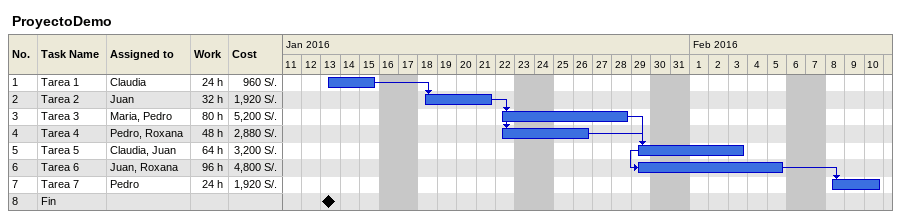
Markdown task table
ProyectoDemo

| ID | Task | Start | Finish | Predecessors | Resources | Work (h) | Cost (S/.) |
|---|---|---|---|---|---|---|---|
| 1 | Tarea 1 | 2016-01-13 | 2016-01-15 |  | Claudia | 24 | 960 |
| 2 | Tarea 2 | 2016-01-18 | 2016-01-21 | 1 | Juan | 32 | 1920 |
| 3 | Tarea 3 | 2016-01-22 | 2016-01-28 | 2 | Maria, Pedro | 80 | 5200 |
| 4 | Tarea 4 | 2016-01-22 | 2016-01-26 | 2 | Pedro, Roxana | 48 | 2880 |
| 5 | Tarea 5 | 2016-01-29 | 2016-02-03 | 3, 4 | Claudia, Juan | 64 | 3200 |
| 6 | Tarea 6 | 2016-01-29 | 2016-02-05 | 5SS | Juan, Roxana | 96 | 4800 |
| 7 | Tarea 7 | 2016-02-08 | 2016-02-10 | 6 | Pedro | 24 | 1920 |
| 8 | Fin (milestone) | 2016-01-13 | 2016-01-13 |  |  |  |  |
